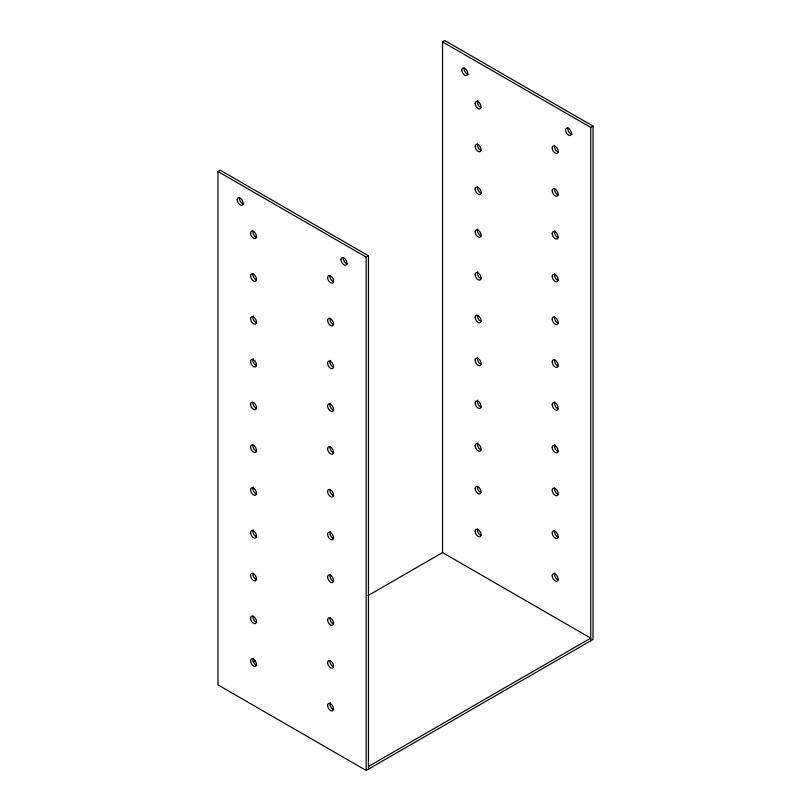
<?xml version="1.0" encoding="UTF-8"?>
<svg xmlns="http://www.w3.org/2000/svg" width="811" height="811" viewBox="0 0 811 811"><rect width="100%" height="100%" fill="white"/><g stroke="black" fill="none" stroke-linecap="round" stroke-linejoin="round"><path stroke-width="1.22" d="M368.447 766.476L590.743 638.135L442.553 552.575L442.553 41.878L444.844 40.55L593.034 126.111L593.034 639.463L366.156 770.45L217.966 684.889L217.966 171.537L220.257 170.209L368.447 255.769L368.447 769.122M217.966 171.537L366.156 257.097L368.447 255.769M442.553 41.878L590.743 127.439L593.034 126.111M253.113 661.948L255.303 660.681M368.082 595.568L442.553 552.575M590.743 127.439L590.743 640.791M366.156 257.097L366.156 770.45M256.59 665.071A4.187 2.423 60 0 1 253.478 662.05A4.187 2.423 60 0 1 253.255 658.126M333.656 709.564A4.187 2.423 60 0 1 330.533 706.533A4.187 2.423 60 0 1 330.32 702.62M256.59 622.29A4.187 2.423 60 0 1 252.961 616.005M333.656 666.784A4.187 2.423 60 0 1 330.026 660.489M333.656 624.004A4.187 2.423 60 0 1 330.026 617.708M256.59 579.51A4.187 2.423 60 0 1 252.961 573.225M256.59 536.73A4.187 2.423 60 0 1 253.478 533.709A4.187 2.423 60 0 1 253.255 529.786M333.656 581.223A4.187 2.423 60 0 1 330.533 578.202A4.187 2.423 60 0 1 330.32 574.279M256.59 493.95A4.187 2.423 60 0 1 253.478 490.929A4.187 2.423 60 0 1 253.255 487.005M333.656 538.443A4.187 2.423 60 0 1 330.533 535.422A4.187 2.423 60 0 1 330.32 531.499M256.59 451.169A4.187 2.423 60 0 1 252.961 444.884M333.656 495.663A4.187 2.423 60 0 1 330.026 489.378M256.59 408.389A4.187 2.423 60 0 1 252.961 402.104M333.656 452.883A4.187 2.423 60 0 1 330.026 446.597M256.59 365.609A4.187 2.423 60 0 1 253.478 362.588A4.187 2.423 60 0 1 253.255 358.675M333.656 410.102A4.187 2.423 60 0 1 330.533 407.081A4.187 2.423 60 0 1 330.32 403.158M256.59 322.829A4.187 2.423 60 0 1 253.478 319.808A4.187 2.423 60 0 1 253.255 315.895M333.656 367.322A4.187 2.423 60 0 1 330.533 364.301A4.187 2.423 60 0 1 330.32 360.378M333.656 324.542A4.187 2.423 60 0 1 330.026 318.257M256.59 280.059A4.187 2.423 60 0 1 252.961 273.763M256.59 237.278A4.187 2.423 60 0 1 252.961 230.983M333.656 281.762A4.187 2.423 60 0 1 330.026 275.476M243.969 203.977A4.187 2.423 60 0 1 240.685 201.827A4.187 2.423 60 0 1 239.63 197.62M347.706 263.869A4.187 2.423 60 0 1 344.422 261.72A4.187 2.423 60 0 1 343.357 257.513M481.176 107.61A4.187 2.423 60 0 1 478.064 104.589A4.187 2.423 60 0 1 477.841 100.665M481.176 150.39A4.187 2.423 60 0 1 477.547 144.105M481.176 193.17A4.187 2.423 60 0 1 477.547 186.885M481.176 235.95A4.187 2.423 60 0 1 478.064 232.929A4.187 2.423 60 0 1 477.841 229.006M481.176 278.731A4.187 2.423 60 0 1 478.064 275.71A4.187 2.423 60 0 1 477.841 271.786M481.176 321.511A4.187 2.423 60 0 1 477.547 315.226M481.176 364.291A4.187 2.423 60 0 1 477.547 358.006M481.176 407.071A4.187 2.423 60 0 1 478.064 404.05A4.187 2.423 60 0 1 477.841 400.127M481.176 449.852A4.187 2.423 60 0 1 478.064 446.82A4.187 2.423 60 0 1 477.841 442.907M481.176 492.632A4.187 2.423 60 0 1 477.547 486.336M481.176 535.402A4.187 2.423 60 0 1 477.547 529.117M558.242 152.103A4.187 2.423 60 0 1 554.612 145.818M558.242 194.883A4.187 2.423 60 0 1 554.612 188.598M558.242 237.664A4.187 2.423 60 0 1 555.119 234.643A4.187 2.423 60 0 1 554.906 230.719M558.242 280.444A4.187 2.423 60 0 1 555.119 277.413A4.187 2.423 60 0 1 554.906 273.5M558.242 323.224A4.187 2.423 60 0 1 554.612 316.929M558.242 365.994A4.187 2.423 60 0 1 554.612 359.709M558.242 408.774A4.187 2.423 60 0 1 555.119 405.753A4.187 2.423 60 0 1 554.906 401.84M558.242 451.555A4.187 2.423 60 0 1 555.119 448.534A4.187 2.423 60 0 1 554.906 444.621M558.242 494.335A4.187 2.423 60 0 1 554.612 488.05M558.242 537.115A4.187 2.423 60 0 1 554.612 530.83M558.242 579.895A4.187 2.423 60 0 1 555.119 576.874A4.187 2.423 60 0 1 554.906 572.951M572.292 134.2A4.187 2.423 60 0 1 569.008 132.061A4.187 2.423 60 0 1 567.943 127.844M468.555 74.318A4.187 2.423 60 0 1 465.271 72.169A4.187 2.423 60 0 1 464.206 67.962M475.155 103.473A4.187 2.423 60 0 0 479.595 109.009A4.187 2.423 60 0 0 479.595 103.078A4.187 2.423 60 0 0 475.155 103.473M475.155 146.254A4.187 2.423 60 0 0 479.595 151.789A4.187 2.423 60 0 0 479.595 145.858A4.187 2.423 60 0 0 475.155 146.254M475.155 189.034A4.187 2.423 60 0 0 479.595 194.569A4.187 2.423 60 0 0 479.595 188.639A4.187 2.423 60 0 0 475.155 189.034M475.155 231.814A4.187 2.423 60 0 0 479.595 237.349A4.187 2.423 60 0 0 479.595 231.419A4.187 2.423 60 0 0 475.155 231.814M475.155 274.594A4.187 2.423 60 0 0 479.595 280.13A4.187 2.423 60 0 0 479.595 274.199A4.187 2.423 60 0 0 475.155 274.594M475.155 317.375A4.187 2.423 60 0 0 479.595 322.91A4.187 2.423 60 0 0 479.595 316.979A4.187 2.423 60 0 0 475.155 317.375M475.155 360.155A4.187 2.423 60 0 0 479.595 365.69A4.187 2.423 60 0 0 479.595 359.76A4.187 2.423 60 0 0 475.155 360.155M475.155 402.935A4.187 2.423 60 0 0 479.595 408.46A4.187 2.423 60 0 0 479.595 402.54A4.187 2.423 60 0 0 475.155 402.935M475.155 445.715A4.187 2.423 60 0 0 479.595 451.24A4.187 2.423 60 0 0 479.595 445.32A4.187 2.423 60 0 0 475.155 445.715M475.155 488.496A4.187 2.423 60 0 0 479.595 494.021A4.187 2.423 60 0 0 479.595 488.1A4.187 2.423 60 0 0 475.155 488.496M475.155 531.276A4.187 2.423 60 0 0 479.595 536.801A4.187 2.423 60 0 0 479.595 530.881A4.187 2.423 60 0 0 475.155 531.276M552.21 147.967A4.187 2.423 60 0 0 556.66 153.502A4.187 2.423 60 0 0 556.66 147.572A4.187 2.423 60 0 0 552.21 147.967M552.21 190.747A4.187 2.423 60 0 0 556.66 196.282A4.187 2.423 60 0 0 556.66 190.352A4.187 2.423 60 0 0 552.21 190.747M552.21 233.527A4.187 2.423 60 0 0 556.66 239.063A4.187 2.423 60 0 0 556.66 233.132A4.187 2.423 60 0 0 552.21 233.527M552.21 276.308A4.187 2.423 60 0 0 556.66 281.833A4.187 2.423 60 0 0 556.66 275.912A4.187 2.423 60 0 0 552.21 276.308M552.21 319.088A4.187 2.423 60 0 0 556.66 324.613A4.187 2.423 60 0 0 556.66 318.693A4.187 2.423 60 0 0 552.21 319.088M552.21 361.868A4.187 2.423 60 0 0 556.66 367.393A4.187 2.423 60 0 0 556.66 361.473A4.187 2.423 60 0 0 552.21 361.868M552.21 404.648A4.187 2.423 60 0 0 556.66 410.173A4.187 2.423 60 0 0 556.66 404.243A4.187 2.423 60 0 0 552.21 404.648M552.21 447.429A4.187 2.423 60 0 0 556.66 452.954A4.187 2.423 60 0 0 556.66 447.023A4.187 2.423 60 0 0 552.21 447.429M552.21 490.209A4.187 2.423 60 0 0 556.66 495.734A4.187 2.423 60 0 0 556.66 489.803A4.187 2.423 60 0 0 552.21 490.209M552.21 532.979A4.187 2.423 60 0 0 556.66 538.514A4.187 2.423 60 0 0 556.66 532.584A4.187 2.423 60 0 0 552.21 532.979M552.21 575.759A4.187 2.423 60 0 0 556.66 581.294A4.187 2.423 60 0 0 556.66 575.364A4.187 2.423 60 0 0 552.21 575.759M565.551 130.003A4.187 2.423 60 0 0 569.991 135.528A4.187 2.423 60 0 0 569.991 129.608A4.187 2.423 60 0 0 565.551 130.003M461.814 70.111A4.187 2.423 60 0 0 466.254 75.646A4.187 2.423 60 0 0 466.254 69.716A4.187 2.423 60 0 0 461.814 70.111M250.569 660.935A4.187 2.423 60 0 0 255.009 666.47A4.187 2.423 60 0 0 255.009 660.539A4.187 2.423 60 0 0 250.569 660.935M327.624 705.428A4.187 2.423 60 0 0 332.074 710.953A4.187 2.423 60 0 0 332.074 705.033A4.187 2.423 60 0 0 327.624 705.428M250.569 618.154A4.187 2.423 60 0 0 255.009 623.689A4.187 2.423 60 0 0 255.009 617.759A4.187 2.423 60 0 0 250.569 618.154M327.624 662.648A4.187 2.423 60 0 0 332.074 668.173A4.187 2.423 60 0 0 332.074 662.252A4.187 2.423 60 0 0 327.624 662.648M327.624 619.868A4.187 2.423 60 0 0 332.074 625.393A4.187 2.423 60 0 0 332.074 619.472A4.187 2.423 60 0 0 327.624 619.868M250.569 575.374A4.187 2.423 60 0 0 255.009 580.909A4.187 2.423 60 0 0 255.009 574.979A4.187 2.423 60 0 0 250.569 575.374M250.569 532.594A4.187 2.423 60 0 0 255.009 538.129A4.187 2.423 60 0 0 255.009 532.198A4.187 2.423 60 0 0 250.569 532.594M327.624 577.087A4.187 2.423 60 0 0 332.074 582.622A4.187 2.423 60 0 0 332.074 576.692A4.187 2.423 60 0 0 327.624 577.087M250.569 489.814A4.187 2.423 60 0 0 255.009 495.349A4.187 2.423 60 0 0 255.009 489.418A4.187 2.423 60 0 0 250.569 489.814M327.624 534.307A4.187 2.423 60 0 0 332.074 539.842A4.187 2.423 60 0 0 332.074 533.912A4.187 2.423 60 0 0 327.624 534.307M250.569 447.033A4.187 2.423 60 0 0 255.009 452.568A4.187 2.423 60 0 0 255.009 446.638A4.187 2.423 60 0 0 250.569 447.033M327.624 491.527A4.187 2.423 60 0 0 332.074 497.062A4.187 2.423 60 0 0 332.074 491.131A4.187 2.423 60 0 0 327.624 491.527M250.569 404.263A4.187 2.423 60 0 0 255.009 409.788A4.187 2.423 60 0 0 255.009 403.858A4.187 2.423 60 0 0 250.569 404.263M327.624 448.747A4.187 2.423 60 0 0 332.074 454.282A4.187 2.423 60 0 0 332.074 448.351A4.187 2.423 60 0 0 327.624 448.747M250.569 361.483A4.187 2.423 60 0 0 255.009 367.008A4.187 2.423 60 0 0 255.009 361.077A4.187 2.423 60 0 0 250.569 361.483M327.624 405.966A4.187 2.423 60 0 0 332.074 411.501A4.187 2.423 60 0 0 332.074 405.571A4.187 2.423 60 0 0 327.624 405.966M250.569 318.703A4.187 2.423 60 0 0 255.009 324.228A4.187 2.423 60 0 0 255.009 318.307A4.187 2.423 60 0 0 250.569 318.703M327.624 363.186A4.187 2.423 60 0 0 332.074 368.721A4.187 2.423 60 0 0 332.074 362.791A4.187 2.423 60 0 0 327.624 363.186M250.569 275.922A4.187 2.423 60 0 0 255.009 281.447A4.187 2.423 60 0 0 255.009 275.527A4.187 2.423 60 0 0 250.569 275.922M327.624 320.406A4.187 2.423 60 0 0 332.074 325.941A4.187 2.423 60 0 0 332.074 320.01A4.187 2.423 60 0 0 327.624 320.406M250.569 233.142A4.187 2.423 60 0 0 255.009 238.667A4.187 2.423 60 0 0 255.009 232.747A4.187 2.423 60 0 0 250.569 233.142M327.624 277.636A4.187 2.423 60 0 0 332.074 283.161A4.187 2.423 60 0 0 332.074 277.23A4.187 2.423 60 0 0 327.624 277.636M237.228 199.77A4.187 2.423 60 0 0 241.678 205.305A4.187 2.423 60 0 0 241.678 199.374A4.187 2.423 60 0 0 237.228 199.77M340.965 259.662A4.187 2.423 60 0 0 345.405 265.197A4.187 2.423 60 0 0 345.405 259.267A4.187 2.423 60 0 0 340.965 259.662"/></g></svg>
